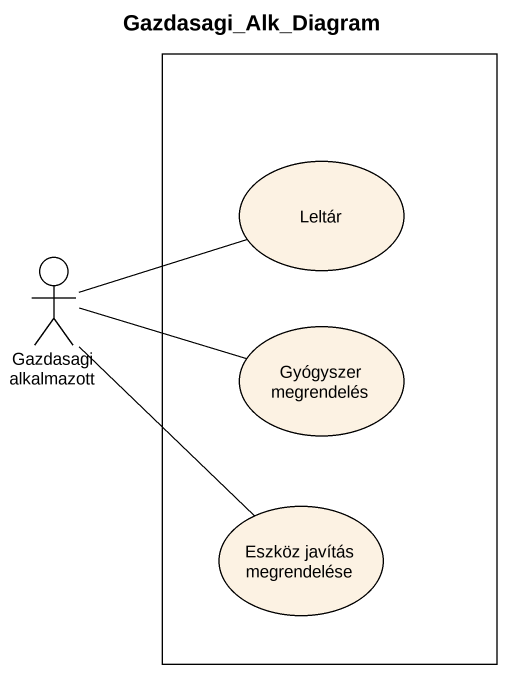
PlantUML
@startuml
title Gazdasagi_Alk_Diagram
rectangle " " as rectangle1 {
  usecase Leltár
  usecase "Gyógyszer megrendelés" as Gyógyszer_megrendelés
  usecase "Eszköz javítás megrendelése" as Eszköz_javítás_megrendelése
}
actor "Gazdasagi alkalmazott" as Gazdasagi_alkalmazott
Gazdasagi_alkalmazott -right- Leltár
Gazdasagi_alkalmazott -right- Gyógyszer_megrendelés
Gazdasagi_alkalmazott -- Eszköz_javítás_megrendelése
@enduml
